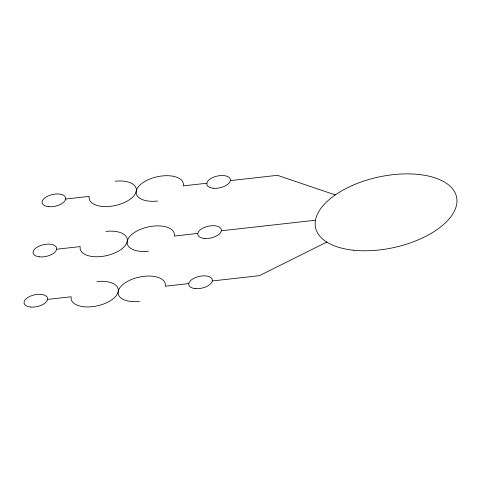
<?xml version="1.0" encoding="UTF-8"?>
<svg xmlns="http://www.w3.org/2000/svg" width="481" height="481" viewBox="0 0 481 481"><rect width="100%" height="100%" fill="white"/><g stroke="black" fill="none" stroke-linecap="round" stroke-linejoin="round"><path stroke-width="0.72" d="M326.93 242.003L259.391 275.679L212.331 280.952M65.681 199.044L89.213 196.404A24.05 12.025 -12.3 0 0 110.486 206.319A24.05 12.025 -12.3 0 0 136.267 191.137A24.05 12.025 -12.3 0 1 162.055 175.962A24.05 12.025 -12.3 0 1 183.327 185.87L206.854 183.237M230.387 180.603L277.441 175.331L335.389 194.961M56.656 249.218L80.183 246.579A24.05 12.025 -12.3 0 0 101.455 256.493A24.05 12.025 -12.3 0 0 127.243 241.312A24.05 12.025 -12.3 0 1 153.03 226.136A24.05 12.025 -12.3 0 1 174.302 236.045L197.829 233.411M221.356 230.778L315.47 220.238M47.631 299.392L71.158 296.759A24.05 12.025 -12.3 0 0 92.43 306.668A24.05 12.025 -12.3 0 0 118.218 291.486A24.05 12.025 -12.3 0 1 143.999 276.31A24.05 12.025 -12.3 0 1 165.272 286.219L188.805 283.586M157.54 201.046A24.05 12.025 -12.3 0 1 136.267 191.137A24.05 12.025 -12.3 0 0 114.995 181.229M148.515 251.22A24.05 12.025 -12.3 0 1 127.243 241.312A24.05 12.025 -12.3 0 0 105.97 231.403M139.49 301.395A24.05 12.025 -12.3 0 1 118.218 291.486A24.05 12.025 -12.3 0 0 96.946 281.577M195.142 288.582A12.025 6.012 -12.3 0 0 212.374 280.068A12.025 6.012 -12.3 0 0 194.18 278.15A12.025 6.012 -12.3 0 0 195.142 288.582M213.197 188.233A12.025 6.012 -12.3 0 0 230.423 179.72A12.025 6.012 -12.3 0 0 212.229 177.802A12.025 6.012 -12.3 0 0 213.197 188.233M353.541 250.21A72.15 36.075 -12.3 0 0 456.89 199.158A72.15 36.075 -12.3 0 0 347.745 187.638A72.15 36.075 -12.3 0 0 353.541 250.21M204.172 238.408A12.025 6.012 -12.3 0 0 221.398 229.894A12.025 6.012 -12.3 0 0 203.204 227.976A12.025 6.012 -12.3 0 0 204.172 238.408M48.497 206.674A12.025 6.012 -12.3 0 0 65.723 198.16A12.025 6.012 -12.3 0 0 47.529 196.242A12.025 6.012 -12.3 0 0 48.497 206.674M39.466 256.848A12.025 6.012 -12.3 0 0 56.698 248.334A12.025 6.012 -12.3 0 0 38.504 246.416A12.025 6.012 -12.3 0 0 39.466 256.848M30.441 307.022A12.025 6.012 -12.3 0 0 47.667 298.509A12.025 6.012 -12.3 0 0 29.479 296.591A12.025 6.012 -12.3 0 0 30.441 307.022"/></g></svg>
